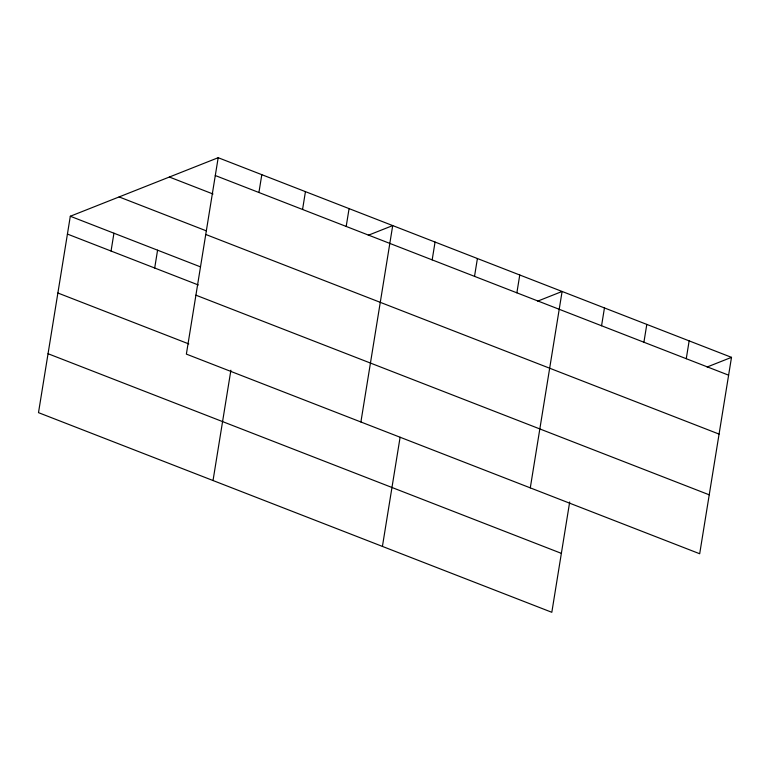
<?xml version="1.0" encoding="UTF-8"?>
<svg xmlns="http://www.w3.org/2000/svg" width="770" height="770" viewBox="0 0 770 770"><rect width="100%" height="100%" fill="white"/><g stroke="black" fill="none" stroke-linecap="round" stroke-linejoin="round"><path stroke-width="1.16" d="M218.18 157.706L186.369 354.113L699.689 553.755L731.5 357.347L218.18 157.706L70.311 216.245L38.5 412.653L551.821 612.294L569.684 501.982M111.053 251.039L113.941 233.214M154.693 268.008L157.571 250.192M258.922 192.5L261.81 174.684M213.03 480.528L230.894 370.216M302.562 209.469L305.44 191.653M346.192 226.438L349.079 208.622M360.899 421.989L392.71 225.591L368.31 235.245M382.421 546.411L400.102 437.264M432.172 259.875L435.06 242.059M474.522 276.353L477.41 258.528M516.872 292.821L519.76 274.996M530.289 487.872L562.1 291.464L537.71 301.128M601.562 325.758L604.45 307.942M643.913 342.226L646.8 324.411M686.263 358.704L689.15 340.879M707.101 367.011L731.5 357.347M215.292 175.531L728.613 375.173M169.381 177.033L213.011 194.001M119.109 196.928L206.37 230.865M205.744 234.465L719.065 434.097M70.311 216.245L200.084 266.718M67.423 234.07L198.323 284.977M195.917 295.18L709.237 494.821M57.875 293.004L188.775 343.911M48.048 353.719L561.369 553.361"/></g></svg>
